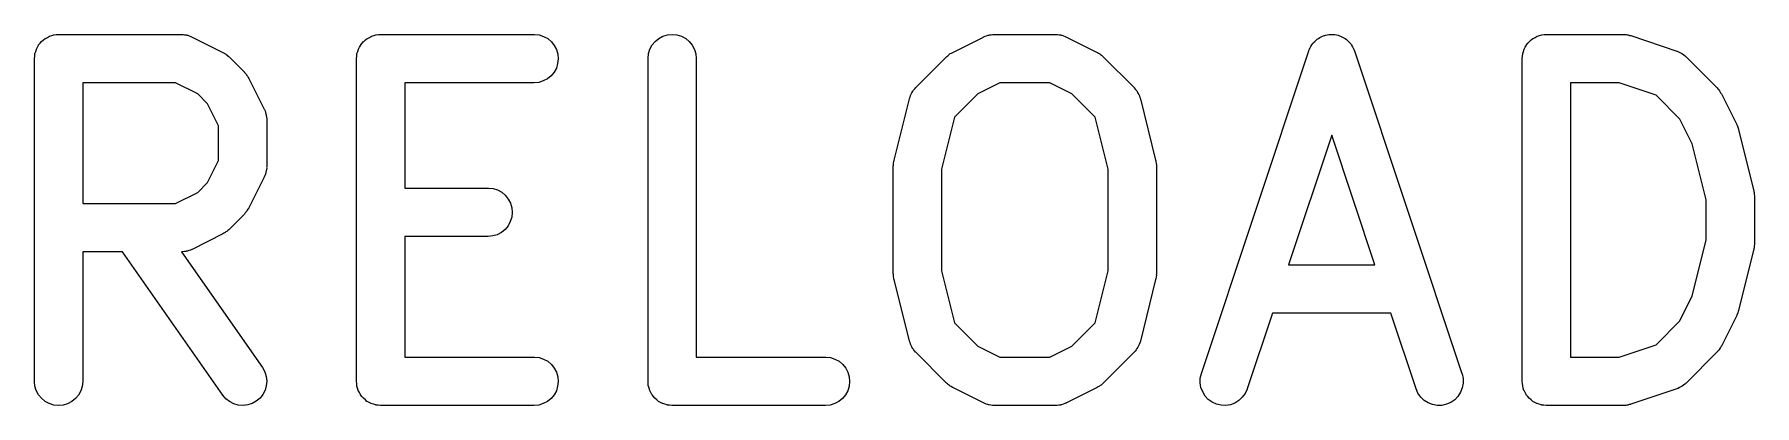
# Model space of a CAD drawing. Extents: x 55 to 222, y -110 to -60.
# Drawn here: x 211.21 to 221.89, y -108.93 to -106.63 of the extents above; entities that cross this region are included whole.
import ezdxf

# ---------------------------------------------------------------- set-up
doc = ezdxf.new("R2010")
doc.units = 0
doc.layers.add('BLACK', color=7, linetype='CONTINUOUS')

msp = doc.modelspace()

# ---------------------------------------------------------------- linework, layer by layer
at = {"layer": 'BLACK', "linetype": 'CONTINUOUS'}
for p, q in [((211.226, -106.708), (211.233, -106.696)), ((211.233, -106.695), (211.242, -106.684)), ((211.233, -106.696), (211.233, -106.695)), ((211.233, -106.695), (211.233, -106.695)), ((211.242, -106.684), (211.251, -106.673)), ((211.251, -106.673), (211.252, -106.673)), ((211.252, -106.673), (211.263, -106.664)), ((211.252, -106.673), (211.252, -106.673)), ((211.263, -106.664), (211.274, -106.655)), ((211.274, -106.655), (211.275, -106.655)), ((211.275, -106.654), (211.288, -106.648)), ((211.275, -106.655), (211.275, -106.654)), ((211.288, -106.648), (211.3, -106.641)), ((211.3, -106.641), (211.3, -106.641)), ((211.3, -106.641), (211.301, -106.641)), ((211.301, -106.641), (211.315, -106.637)), ((211.315, -106.637), (211.328, -106.633)), ((211.328, -106.633), (211.329, -106.633)), ((211.329, -106.632), (211.343, -106.631)), ((211.329, -106.633), (211.329, -106.632)), ((211.343, -106.631), (211.357, -106.63)), ((211.357, -106.63), (212.119, -106.63)), ((212.119, -106.63), (212.121, -106.63)), ((212.121, -106.63), (212.126, -106.63)), ((212.126, -106.63), (212.13, -106.63)), ((212.13, -106.63), (212.14, -106.632)), ((212.14, -106.632), (212.15, -106.633)), ((212.15, -106.633), (212.154, -106.634)), ((212.154, -106.634), (212.159, -106.635)), ((212.159, -106.635), (212.168, -106.639)), ((212.168, -106.639), (212.178, -106.642)), ((212.178, -106.642), (212.182, -106.644)), ((212.182, -106.644), (212.186, -106.646)), ((212.186, -106.646), (212.377, -106.741)), ((213.226, -106.708), (213.233, -106.696)), ((213.233, -106.695), (213.242, -106.684)), ((213.233, -106.696), (213.233, -106.695)), ((213.233, -106.695), (213.233, -106.695)), ((213.242, -106.684), (213.251, -106.673)), ((213.251, -106.673), (213.252, -106.673)), ((213.252, -106.673), (213.263, -106.664)), ((213.252, -106.673), (213.252, -106.673)), ((213.263, -106.664), (213.274, -106.655)), ((213.274, -106.655), (213.275, -106.655)), ((213.275, -106.654), (213.288, -106.648)), ((213.275, -106.655), (213.275, -106.654)), ((213.288, -106.648), (213.3, -106.641)), ((213.3, -106.641), (213.3, -106.641)), ((213.3, -106.641), (213.301, -106.641)), ((213.301, -106.641), (213.315, -106.637)), ((213.315, -106.637), (213.328, -106.633)), ((213.328, -106.633), (213.329, -106.633)), ((213.329, -106.632), (213.343, -106.631)), ((213.329, -106.633), (213.329, -106.632)), ((213.343, -106.631), (213.357, -106.63)), ((213.357, -106.63), (214.31, -106.63)), ((214.31, -106.63), (214.312, -106.63)), ((214.312, -106.63), (214.341, -106.633)), ((214.341, -106.633), (214.369, -106.642)), ((214.369, -106.642), (214.394, -106.656)), ((214.394, -106.656), (214.417, -106.675)), ((214.417, -106.675), (214.435, -106.698)), ((214.435, -106.698), (214.449, -106.724)), ((215.029, -106.721), (215.043, -106.695)), ((215.043, -106.695), (215.062, -106.673)), ((215.062, -106.673), (215.085, -106.654)), ((215.085, -106.654), (215.11, -106.641)), ((215.11, -106.641), (215.139, -106.632)), ((215.139, -106.632), (215.168, -106.63)), ((215.168, -106.63), (215.197, -106.633)), ((215.197, -106.633), (215.225, -106.641)), ((215.225, -106.641), (215.251, -106.655)), ((215.251, -106.655), (215.273, -106.674)), ((215.273, -106.674), (215.292, -106.697)), ((215.292, -106.697), (215.305, -106.723)), ((216.909, -106.741), (217.1, -106.646)), ((217.1, -106.646), (217.101, -106.645)), ((217.101, -106.645), (217.106, -106.643)), ((217.106, -106.643), (217.11, -106.641)), ((217.11, -106.641), (217.119, -106.638)), ((217.119, -106.638), (217.129, -106.635)), ((217.129, -106.635), (217.133, -106.634)), ((217.133, -106.634), (217.138, -106.633)), ((217.138, -106.633), (217.148, -106.632)), ((217.148, -106.632), (217.158, -106.63)), ((217.158, -106.63), (217.162, -106.63)), ((217.162, -106.63), (217.167, -106.63)), ((217.167, -106.63), (217.548, -106.63)), ((217.548, -106.63), (217.55, -106.63)), ((217.55, -106.63), (217.554, -106.63)), ((217.554, -106.63), (217.559, -106.63)), ((217.559, -106.63), (217.569, -106.632)), ((217.569, -106.632), (217.579, -106.633)), ((217.579, -106.633), (217.583, -106.634)), ((217.583, -106.634), (217.587, -106.635)), ((217.587, -106.635), (217.597, -106.639)), ((217.597, -106.639), (217.607, -106.642)), ((217.607, -106.642), (217.611, -106.644)), ((217.611, -106.644), (217.615, -106.646)), ((217.615, -106.646), (217.805, -106.741)), ((219.133, -106.704), (219.139, -106.695)), ((219.139, -106.695), (219.144, -106.687)), ((219.144, -106.687), (219.147, -106.684)), ((219.147, -106.684), (219.15, -106.68)), ((219.15, -106.68), (219.157, -106.673)), ((219.157, -106.673), (219.165, -106.666)), ((219.165, -106.666), (219.168, -106.663)), ((219.168, -106.663), (219.171, -106.66)), ((219.171, -106.66), (219.18, -106.655)), ((219.18, -106.655), (219.189, -106.649)), ((219.189, -106.649), (219.193, -106.647)), ((219.193, -106.647), (219.196, -106.645)), ((219.196, -106.645), (219.206, -106.641)), ((219.206, -106.641), (219.215, -106.637)), ((219.215, -106.637), (219.22, -106.636)), ((219.22, -106.636), (219.224, -106.635)), ((219.224, -106.635), (219.234, -106.633)), ((219.234, -106.633), (219.244, -106.631)), ((219.244, -106.631), (219.248, -106.631)), ((219.248, -106.631), (219.253, -106.63)), ((219.253, -106.63), (219.263, -106.63)), ((219.263, -106.63), (219.273, -106.63)), ((219.273, -106.63), (219.278, -106.631)), ((219.278, -106.631), (219.282, -106.631)), ((219.282, -106.631), (219.292, -106.633)), ((219.292, -106.633), (219.302, -106.635)), ((219.302, -106.635), (219.306, -106.637)), ((219.306, -106.637), (219.31, -106.638)), ((219.31, -106.638), (219.32, -106.642)), ((219.32, -106.642), (219.329, -106.646)), ((219.329, -106.646), (219.333, -106.648)), ((219.333, -106.648), (219.337, -106.65)), ((219.337, -106.65), (219.345, -106.656)), ((219.345, -106.656), (219.354, -106.662)), ((219.354, -106.662), (219.357, -106.664)), ((219.357, -106.664), (219.361, -106.667)), ((219.361, -106.667), (219.368, -106.675)), ((219.368, -106.675), (219.375, -106.682)), ((219.375, -106.682), (219.378, -106.685)), ((219.378, -106.685), (219.381, -106.688)), ((219.381, -106.688), (219.386, -106.697)), ((219.386, -106.697), (219.392, -106.706)), ((220.464, -106.708), (220.471, -106.696)), ((220.471, -106.695), (220.481, -106.684)), ((220.471, -106.696), (220.471, -106.695)), ((220.471, -106.695), (220.471, -106.695)), ((220.481, -106.684), (220.49, -106.673)), ((220.49, -106.673), (220.501, -106.664)), ((220.49, -106.673), (220.49, -106.673)), ((220.49, -106.673), (220.49, -106.673)), ((220.501, -106.664), (220.512, -106.655)), ((220.512, -106.655), (220.513, -106.655)), ((220.513, -106.654), (220.526, -106.648)), ((220.513, -106.655), (220.513, -106.654)), ((220.526, -106.648), (220.538, -106.641)), ((220.538, -106.641), (220.539, -106.641)), ((220.539, -106.641), (220.553, -106.637)), ((220.539, -106.641), (220.539, -106.641)), ((220.553, -106.637), (220.566, -106.633)), ((220.566, -106.633), (220.567, -106.633)), ((220.567, -106.632), (220.581, -106.631)), ((220.567, -106.633), (220.567, -106.632)), ((220.581, -106.631), (220.595, -106.63)), ((220.595, -106.63), (221.071, -106.63)), ((221.071, -106.63), (221.074, -106.63)), ((221.074, -106.63), (221.082, -106.631)), ((221.082, -106.631), (221.09, -106.631)), ((221.09, -106.631), (221.096, -106.632)), ((221.096, -106.632), (221.103, -106.633)), ((221.103, -106.633), (221.111, -106.636)), ((221.111, -106.636), (221.119, -106.637)), ((221.119, -106.637), (221.405, -106.733)), ((211.207, -106.778), (211.209, -106.764)), ((211.207, -106.779), (211.207, -106.778)), ((211.207, -106.78), (211.207, -106.779)), ((211.207, -106.779), (211.207, -106.779)), ((211.207, -106.779), (211.207, -106.779)), ((211.207, -108.78), (211.207, -106.78)), ((211.209, -106.764), (211.21, -106.75)), ((211.21, -106.749), (211.215, -106.735)), ((211.21, -106.75), (211.21, -106.749)), ((211.21, -106.749), (211.21, -106.749)), ((211.215, -106.735), (211.219, -106.722)), ((211.219, -106.721), (211.226, -106.708)), ((211.219, -106.722), (211.219, -106.721)), ((211.219, -106.721), (211.219, -106.721)), ((212.377, -106.741), (212.378, -106.742)), ((212.378, -106.742), (212.386, -106.746)), ((212.386, -106.746), (212.393, -106.75)), ((212.393, -106.75), (212.398, -106.754)), ((212.398, -106.754), (212.403, -106.758)), ((212.403, -106.758), (212.409, -106.764)), ((212.409, -106.764), (212.416, -106.769)), ((212.416, -106.769), (212.511, -106.864)), ((213.207, -106.778), (213.209, -106.764)), ((213.207, -106.779), (213.207, -106.778)), ((213.207, -106.78), (213.207, -106.779)), ((213.207, -106.779), (213.207, -106.779)), ((213.207, -106.779), (213.207, -106.779)), ((213.207, -108.78), (213.207, -106.78)), ((213.209, -106.764), (213.21, -106.75)), ((213.21, -106.749), (213.215, -106.735)), ((213.21, -106.75), (213.21, -106.749)), ((213.21, -106.749), (213.21, -106.749)), ((213.215, -106.735), (213.219, -106.722)), ((213.219, -106.721), (213.226, -106.708)), ((213.219, -106.722), (213.219, -106.721)), ((213.219, -106.721), (213.219, -106.721)), ((214.456, -106.81), (214.448, -106.838)), ((214.449, -106.724), (214.457, -106.752)), ((214.46, -106.781), (214.456, -106.81)), ((214.457, -106.752), (214.46, -106.781)), ((215.017, -106.778), (215.02, -106.749)), ((215.017, -106.78), (215.017, -106.778)), ((215.017, -108.78), (215.017, -106.78)), ((215.02, -106.749), (215.029, -106.721)), ((215.305, -106.723), (215.314, -106.751)), ((215.314, -106.751), (215.317, -106.78)), ((215.317, -106.78), (215.317, -108.63)), ((216.68, -106.959), (216.87, -106.769)), ((216.87, -106.769), (216.872, -106.767)), ((216.872, -106.767), (216.878, -106.762)), ((216.878, -106.762), (216.884, -106.756)), ((216.884, -106.756), (216.89, -106.753)), ((216.89, -106.753), (216.894, -106.749)), ((216.894, -106.749), (216.902, -106.745)), ((216.902, -106.745), (216.909, -106.741)), ((217.805, -106.741), (217.807, -106.742)), ((217.807, -106.742), (217.814, -106.746)), ((217.814, -106.746), (217.822, -106.75)), ((217.822, -106.75), (217.826, -106.754)), ((217.826, -106.754), (217.832, -106.758)), ((217.832, -106.758), (217.838, -106.764)), ((217.838, -106.764), (217.844, -106.769)), ((217.844, -106.769), (218.035, -106.959)), ((218.453, -108.732), (219.12, -106.732)), ((219.12, -106.73), (219.125, -106.721)), ((219.12, -106.732), (219.12, -106.73)), ((219.125, -106.721), (219.128, -106.711)), ((219.128, -106.711), (219.131, -106.708)), ((219.131, -106.708), (219.133, -106.704)), ((219.392, -106.706), (219.394, -106.71)), ((219.394, -106.71), (219.396, -106.713)), ((219.396, -106.713), (219.4, -106.723)), ((219.4, -106.723), (219.404, -106.732)), ((219.404, -106.732), (220.071, -108.732)), ((220.445, -106.778), (220.447, -106.764)), ((220.445, -106.779), (220.445, -106.778)), ((220.445, -106.78), (220.445, -106.779)), ((220.445, -106.779), (220.445, -106.779)), ((220.445, -106.779), (220.445, -106.779)), ((220.445, -108.78), (220.445, -106.78)), ((220.447, -106.764), (220.448, -106.75)), ((220.448, -106.75), (220.448, -106.749)), ((220.448, -106.749), (220.449, -106.749)), ((220.449, -106.749), (220.453, -106.735)), ((220.453, -106.735), (220.457, -106.722)), ((220.457, -106.721), (220.464, -106.708)), ((220.457, -106.722), (220.457, -106.721)), ((220.457, -106.721), (220.457, -106.721)), ((221.405, -106.733), (221.407, -106.733)), ((221.407, -106.733), (221.411, -106.735)), ((221.411, -106.735), (221.415, -106.737)), ((221.415, -106.737), (221.424, -106.741)), ((221.424, -106.741), (221.433, -106.746)), ((221.433, -106.746), (221.437, -106.748)), ((221.437, -106.748), (221.441, -106.75)), ((221.441, -106.75), (221.449, -106.757)), ((221.449, -106.757), (221.457, -106.763)), ((221.457, -106.763), (221.46, -106.766)), ((221.46, -106.766), (221.463, -106.769)), ((221.463, -106.769), (221.654, -106.959)), ((212.511, -106.864), (212.512, -106.866)), ((212.512, -106.866), (212.518, -106.872)), ((212.518, -106.872), (212.523, -106.878)), ((212.523, -106.878), (212.527, -106.884)), ((212.527, -106.884), (212.531, -106.889)), ((212.531, -106.889), (212.534, -106.896)), ((212.534, -106.896), (212.539, -106.903)), ((212.539, -106.903), (212.634, -107.094)), ((214.393, -106.905), (214.367, -106.918)), ((214.415, -106.886), (214.393, -106.905)), ((214.434, -106.864), (214.415, -106.886)), ((214.448, -106.838), (214.434, -106.864)), ((211.507, -106.93), (211.507, -107.677)), ((212.084, -106.93), (211.507, -106.93)), ((212.221, -106.998), (212.084, -106.93)), ((212.281, -107.059), (212.221, -106.998)), ((214.31, -106.93), (213.507, -106.93)), ((213.507, -106.93), (213.507, -107.582)), ((214.339, -106.927), (214.31, -106.93)), ((214.367, -106.918), (214.339, -106.927)), ((216.641, -107.027), (216.644, -107.018)), ((216.644, -107.018), (216.647, -107.008)), ((216.647, -107.008), (216.649, -107.004)), ((216.649, -107.004), (216.651, -107)), ((216.651, -107), (216.656, -106.991)), ((216.656, -106.991), (216.661, -106.982)), ((216.661, -106.982), (216.664, -106.979)), ((216.664, -106.979), (216.666, -106.975)), ((216.666, -106.975), (216.673, -106.967)), ((216.673, -106.967), (216.68, -106.959)), ((217.065, -106.998), (216.921, -107.142)), ((217.202, -106.93), (217.065, -106.998)), ((217.512, -106.93), (217.202, -106.93)), ((217.649, -106.998), (217.512, -106.93)), ((217.793, -107.142), (217.649, -106.998)), ((218.035, -106.959), (218.036, -106.961)), ((218.036, -106.961), (218.042, -106.969)), ((218.042, -106.969), (218.049, -106.976)), ((218.049, -106.976), (218.052, -106.98)), ((218.052, -106.98), (218.054, -106.984)), ((218.054, -106.984), (218.059, -106.993)), ((218.059, -106.993), (218.064, -107.002)), ((218.064, -107.002), (218.066, -107.006)), ((218.066, -107.006), (218.068, -107.01)), ((218.068, -107.01), (218.071, -107.02)), ((218.071, -107.02), (218.074, -107.029)), ((220.745, -106.93), (220.745, -108.63)), ((221.047, -106.93), (220.745, -106.93)), ((221.276, -107.006), (221.047, -106.93)), ((221.424, -107.154), (221.276, -107.006)), ((221.654, -106.959), (221.655, -106.961)), ((221.655, -106.961), (221.66, -106.967)), ((221.66, -106.967), (221.666, -106.974)), ((221.666, -106.974), (221.67, -106.979)), ((221.67, -106.979), (221.673, -106.984)), ((221.673, -106.984), (221.677, -106.991)), ((221.677, -106.991), (221.682, -106.998)), ((221.682, -106.998), (221.777, -107.189)), ((212.35, -107.196), (212.281, -107.059)), ((212.634, -107.094), (212.635, -107.096)), ((212.635, -107.096), (212.637, -107.1)), ((212.637, -107.1), (212.639, -107.104)), ((212.639, -107.104), (212.642, -107.113)), ((212.642, -107.113), (212.645, -107.123)), ((212.645, -107.123), (212.646, -107.127)), ((212.646, -107.127), (212.647, -107.132)), ((216.545, -107.41), (216.64, -107.029)), ((216.64, -107.029), (216.641, -107.027)), ((218.074, -107.029), (218.169, -107.41)), ((212.35, -107.411), (212.35, -107.196)), ((212.647, -107.132), (212.648, -107.142)), ((212.648, -107.142), (212.65, -107.152)), ((212.65, -107.152), (212.65, -107.156)), ((212.65, -107.156), (212.65, -107.161)), ((212.65, -107.161), (212.65, -107.446)), ((216.921, -107.142), (216.84, -107.465)), ((217.874, -107.465), (217.793, -107.142)), ((221.501, -107.308), (221.424, -107.154)), ((221.777, -107.189), (221.778, -107.191)), ((221.778, -107.191), (221.778, -107.191)), ((221.778, -107.191), (221.779, -107.192)), ((221.779, -107.192), (221.783, -107.205)), ((221.783, -107.205), (221.788, -107.218)), ((221.788, -107.218), (221.788, -107.219)), ((221.788, -107.219), (221.788, -107.22)), ((221.788, -107.22), (221.884, -107.601)), ((219.262, -107.254), (218.994, -108.058)), ((219.53, -108.058), (219.262, -107.254)), ((221.588, -107.655), (221.501, -107.308)), ((212.281, -107.548), (212.35, -107.411)), ((212.65, -107.449), (212.649, -107.453)), ((212.65, -107.446), (212.65, -107.449)), ((216.54, -107.444), (216.541, -107.442)), ((216.54, -107.446), (216.54, -107.444)), ((216.54, -108.113), (216.54, -107.446)), ((216.541, -107.439), (216.542, -107.427)), ((216.541, -107.442), (216.541, -107.439)), ((216.542, -107.427), (216.544, -107.415)), ((216.544, -107.415), (216.545, -107.413)), ((216.545, -107.413), (216.545, -107.41)), ((218.169, -107.41), (218.17, -107.412)), ((218.17, -107.412), (218.17, -107.415)), ((218.17, -107.415), (218.171, -107.417)), ((218.171, -107.417), (218.172, -107.429)), ((218.172, -107.429), (218.174, -107.441)), ((218.174, -107.441), (218.174, -107.444)), ((218.174, -107.444), (218.174, -107.446)), ((218.174, -107.446), (218.174, -108.113)), ((212.221, -107.609), (212.281, -107.548)), ((212.634, -107.514), (212.539, -107.704)), ((212.636, -107.509), (212.634, -107.514)), ((212.638, -107.506), (212.636, -107.509)), ((212.641, -107.496), (212.638, -107.506)), ((212.645, -107.486), (212.641, -107.496)), ((212.647, -107.478), (212.645, -107.482)), ((212.645, -107.482), (212.645, -107.486)), ((212.648, -107.467), (212.647, -107.478)), ((212.65, -107.457), (212.648, -107.467)), ((212.649, -107.453), (212.65, -107.457)), ((216.84, -107.465), (216.84, -108.095)), ((217.874, -108.095), (217.874, -107.465)), ((212.084, -107.677), (212.221, -107.609)), ((213.507, -107.582), (214.024, -107.582)), ((214.024, -107.582), (214.026, -107.582)), ((214.026, -107.582), (214.055, -107.585)), ((214.055, -107.585), (214.083, -107.594)), ((214.083, -107.594), (214.109, -107.608)), ((214.109, -107.608), (214.131, -107.627)), ((214.131, -107.627), (214.149, -107.65)), ((214.149, -107.65), (214.163, -107.676)), ((221.588, -107.904), (221.588, -107.655)), ((221.884, -107.601), (221.884, -107.603)), ((221.884, -107.603), (221.884, -107.605)), ((221.884, -107.605), (221.885, -107.608)), ((221.885, -107.608), (221.886, -107.62)), ((221.886, -107.62), (221.888, -107.632)), ((221.888, -107.632), (221.888, -107.634)), ((221.888, -107.634), (221.888, -107.637)), ((221.888, -107.637), (221.888, -107.923)), ((211.507, -107.677), (212.084, -107.677)), ((212.511, -107.743), (212.416, -107.838)), ((212.516, -107.736), (212.511, -107.743)), ((212.522, -107.73), (212.516, -107.736)), ((212.525, -107.725), (212.522, -107.73)), ((212.529, -107.72), (212.525, -107.725)), ((212.533, -107.713), (212.529, -107.72)), ((212.538, -107.706), (212.533, -107.713)), ((212.539, -107.704), (212.538, -107.706)), ((214.171, -107.762), (214.162, -107.79)), ((214.163, -107.676), (214.171, -107.704)), ((214.171, -107.704), (214.174, -107.733)), ((214.174, -107.733), (214.171, -107.762)), ((212.377, -107.866), (212.186, -107.962)), ((212.384, -107.862), (212.377, -107.866)), ((212.391, -107.858), (212.384, -107.862)), ((212.396, -107.854), (212.391, -107.858)), ((212.401, -107.851), (212.396, -107.854)), ((212.408, -107.845), (212.401, -107.851)), ((212.414, -107.84), (212.408, -107.845)), ((212.416, -107.838), (212.414, -107.84)), ((214.081, -107.871), (214.053, -107.879)), ((214.107, -107.857), (214.081, -107.871)), ((214.13, -107.839), (214.107, -107.857)), ((214.148, -107.816), (214.13, -107.839)), ((214.162, -107.79), (214.148, -107.816)), ((211.755, -107.977), (211.507, -107.977)), ((211.507, -107.977), (211.507, -108.78)), ((212.377, -108.866), (211.755, -107.977)), ((212.123, -107.977), (212.121, -107.977)), ((212.121, -107.977), (212.623, -108.694)), ((212.128, -107.977), (212.123, -107.977)), ((212.138, -107.976), (212.128, -107.977)), ((212.148, -107.975), (212.138, -107.976)), ((212.152, -107.973), (212.148, -107.975)), ((212.157, -107.973), (212.152, -107.973)), ((212.166, -107.969), (212.157, -107.973)), ((212.176, -107.966), (212.166, -107.969)), ((212.18, -107.964), (212.176, -107.966)), ((212.184, -107.962), (212.18, -107.964)), ((212.186, -107.962), (212.184, -107.962)), ((214.024, -107.882), (213.507, -107.882)), ((213.507, -107.882), (213.507, -108.63)), ((214.053, -107.879), (214.024, -107.882)), ((221.501, -108.251), (221.588, -107.904)), ((221.884, -107.959), (221.788, -108.34)), ((221.885, -107.954), (221.884, -107.956)), ((221.884, -107.956), (221.884, -107.959)), ((221.886, -107.942), (221.885, -107.954)), ((221.888, -107.93), (221.886, -107.942)), ((221.888, -107.923), (221.888, -107.925)), ((221.888, -107.925), (221.888, -107.927)), ((221.888, -107.927), (221.888, -107.93)), ((218.994, -108.058), (219.53, -108.058)), ((216.541, -108.116), (216.54, -108.113)), ((216.541, -108.118), (216.541, -108.116)), ((216.542, -108.13), (216.541, -108.118)), ((216.543, -108.142), (216.542, -108.13)), ((216.544, -108.145), (216.543, -108.142)), ((216.544, -108.147), (216.544, -108.145)), ((216.545, -108.149), (216.544, -108.147)), ((216.64, -108.53), (216.545, -108.149)), ((216.84, -108.095), (216.921, -108.417)), ((217.793, -108.417), (217.874, -108.095)), ((218.169, -108.149), (218.074, -108.53)), ((218.17, -108.147), (218.169, -108.149)), ((218.171, -108.144), (218.17, -108.147)), ((218.172, -108.132), (218.171, -108.144)), ((218.174, -108.121), (218.172, -108.132)), ((218.174, -108.115), (218.173, -108.118)), ((218.173, -108.118), (218.174, -108.121)), ((218.174, -108.113), (218.174, -108.115)), ((221.424, -108.405), (221.501, -108.251)), ((218.894, -108.358), (218.738, -108.827)), ((219.63, -108.358), (218.894, -108.358)), ((219.786, -108.827), (219.63, -108.358)), ((221.276, -108.553), (221.424, -108.405)), ((221.777, -108.371), (221.682, -108.561)), ((221.778, -108.369), (221.777, -108.37)), ((221.777, -108.37), (221.777, -108.371)), ((221.783, -108.356), (221.778, -108.369)), ((221.787, -108.343), (221.783, -108.356)), ((221.788, -108.343), (221.787, -108.343)), ((221.788, -108.34), (221.788, -108.342)), ((221.788, -108.342), (221.788, -108.343)), ((216.921, -108.417), (217.065, -108.561)), ((217.649, -108.561), (217.793, -108.417)), ((216.644, -108.54), (216.64, -108.53)), ((216.646, -108.55), (216.644, -108.54)), ((216.649, -108.554), (216.646, -108.55)), ((216.65, -108.558), (216.649, -108.554)), ((216.655, -108.567), (216.65, -108.558)), ((216.66, -108.576), (216.655, -108.567)), ((216.663, -108.579), (216.66, -108.576)), ((216.665, -108.583), (216.663, -108.579)), ((216.672, -108.591), (216.665, -108.583)), ((216.678, -108.599), (216.672, -108.591)), ((216.68, -108.6), (216.678, -108.599)), ((216.87, -108.791), (216.68, -108.6)), ((217.065, -108.561), (217.202, -108.63)), ((217.512, -108.63), (217.649, -108.561)), ((218.035, -108.6), (217.844, -108.791)), ((218.041, -108.592), (218.035, -108.6)), ((218.048, -108.585), (218.041, -108.592)), ((218.05, -108.581), (218.048, -108.585)), ((218.053, -108.577), (218.05, -108.581)), ((218.058, -108.569), (218.053, -108.577)), ((218.063, -108.56), (218.058, -108.569)), ((218.065, -108.556), (218.063, -108.56)), ((218.067, -108.552), (218.065, -108.556)), ((218.07, -108.542), (218.067, -108.552)), ((218.074, -108.532), (218.07, -108.542)), ((218.074, -108.53), (218.074, -108.532)), ((221.047, -108.63), (221.276, -108.553)), ((221.654, -108.6), (221.463, -108.791)), ((221.659, -108.594), (221.654, -108.6)), ((221.665, -108.588), (221.659, -108.594)), ((221.668, -108.582), (221.665, -108.588)), ((221.672, -108.577), (221.668, -108.582)), ((221.676, -108.57), (221.672, -108.577)), ((221.681, -108.563), (221.676, -108.57)), ((221.682, -108.561), (221.681, -108.563)), ((212.623, -108.694), (212.624, -108.695)), ((212.624, -108.695), (212.638, -108.721)), ((212.638, -108.721), (212.647, -108.749)), ((213.507, -108.63), (214.31, -108.63)), ((214.31, -108.63), (214.312, -108.63)), ((214.312, -108.63), (214.341, -108.633)), ((214.341, -108.633), (214.369, -108.642)), ((214.369, -108.642), (214.394, -108.656)), ((214.394, -108.656), (214.417, -108.675)), ((214.417, -108.675), (214.435, -108.698)), ((214.435, -108.698), (214.449, -108.724)), ((214.449, -108.724), (214.457, -108.752)), ((215.317, -108.63), (216.119, -108.63)), ((216.119, -108.63), (216.121, -108.63)), ((216.121, -108.63), (216.15, -108.633)), ((216.15, -108.633), (216.178, -108.642)), ((216.178, -108.642), (216.204, -108.656)), ((216.204, -108.656), (216.226, -108.675)), ((216.226, -108.675), (216.245, -108.698)), ((216.245, -108.698), (216.258, -108.724)), ((216.258, -108.724), (216.266, -108.752)), ((217.202, -108.63), (217.512, -108.63)), ((218.446, -108.761), (218.453, -108.732)), ((220.071, -108.732), (220.072, -108.734)), ((220.745, -108.63), (221.047, -108.63)), ((211.21, -108.809), (211.207, -108.78)), ((211.218, -108.837), (211.21, -108.809)), ((211.232, -108.863), (211.218, -108.837)), ((211.495, -108.839), (211.481, -108.865)), ((211.504, -108.811), (211.495, -108.839)), ((211.507, -108.782), (211.504, -108.811)), ((211.507, -108.78), (211.507, -108.782)), ((212.639, -108.835), (212.626, -108.861)), ((212.647, -108.807), (212.639, -108.835)), ((212.647, -108.749), (212.65, -108.778)), ((212.65, -108.778), (212.647, -108.807)), ((213.209, -108.794), (213.207, -108.78)), ((213.21, -108.808), (213.209, -108.794)), ((213.21, -108.809), (213.21, -108.808)), ((213.21, -108.808), (213.21, -108.808)), ((213.214, -108.822), (213.21, -108.809)), ((213.218, -108.836), (213.214, -108.822)), ((213.218, -108.837), (213.218, -108.836)), ((213.218, -108.836), (213.218, -108.836)), ((213.225, -108.849), (213.218, -108.837)), ((214.448, -108.838), (214.434, -108.864)), ((214.456, -108.81), (214.448, -108.838)), ((214.46, -108.781), (214.456, -108.81)), ((214.457, -108.752), (214.46, -108.781)), ((215.018, -108.794), (215.017, -108.78)), ((215.019, -108.808), (215.018, -108.794)), ((215.02, -108.809), (215.019, -108.808)), ((215.019, -108.808), (215.019, -108.808)), ((215.024, -108.822), (215.02, -108.809)), ((215.028, -108.836), (215.024, -108.822)), ((215.028, -108.837), (215.028, -108.836)), ((215.028, -108.836), (215.028, -108.836)), ((215.035, -108.849), (215.028, -108.837)), ((216.257, -108.838), (216.243, -108.864)), ((216.266, -108.81), (216.257, -108.838)), ((216.266, -108.752), (216.269, -108.781)), ((216.269, -108.781), (216.266, -108.81)), ((216.877, -108.796), (216.87, -108.791)), ((216.883, -108.802), (216.877, -108.796)), ((216.888, -108.805), (216.883, -108.802)), ((216.893, -108.809), (216.888, -108.805)), ((216.9, -108.813), (216.893, -108.809)), ((216.907, -108.818), (216.9, -108.813)), ((216.909, -108.819), (216.907, -108.818)), ((217.1, -108.914), (216.909, -108.819)), ((217.805, -108.819), (217.615, -108.914)), ((217.812, -108.814), (217.805, -108.819)), ((217.82, -108.81), (217.812, -108.814)), ((217.825, -108.806), (217.82, -108.81)), ((217.83, -108.803), (217.825, -108.806)), ((217.836, -108.797), (217.83, -108.803)), ((217.843, -108.792), (217.836, -108.797)), ((217.844, -108.791), (217.843, -108.792)), ((218.446, -108.79), (218.446, -108.761)), ((218.45, -108.819), (218.446, -108.79)), ((218.461, -108.846), (218.45, -108.819)), ((218.737, -108.829), (218.725, -108.856)), ((218.738, -108.827), (218.737, -108.829)), ((219.798, -108.854), (219.786, -108.827)), ((220.073, -108.821), (220.062, -108.848)), ((220.072, -108.734), (220.078, -108.763)), ((220.078, -108.792), (220.073, -108.821)), ((220.078, -108.763), (220.078, -108.792)), ((220.447, -108.794), (220.445, -108.78)), ((220.448, -108.808), (220.447, -108.794)), ((220.448, -108.809), (220.448, -108.808)), ((220.448, -108.808), (220.448, -108.808)), ((220.452, -108.822), (220.448, -108.809)), ((220.456, -108.836), (220.452, -108.822)), ((220.457, -108.837), (220.456, -108.836)), ((220.456, -108.836), (220.456, -108.836)), ((220.463, -108.849), (220.457, -108.837)), ((221.405, -108.827), (221.119, -108.922)), ((221.409, -108.825), (221.405, -108.827)), ((221.413, -108.824), (221.409, -108.825)), ((221.422, -108.819), (221.413, -108.824)), ((221.431, -108.815), (221.422, -108.819)), ((221.435, -108.812), (221.431, -108.815)), ((221.439, -108.81), (221.435, -108.812)), ((221.447, -108.804), (221.439, -108.81)), ((221.455, -108.798), (221.447, -108.804)), ((221.458, -108.795), (221.455, -108.798)), ((221.462, -108.792), (221.458, -108.795)), ((221.463, -108.791), (221.462, -108.792)), ((211.251, -108.885), (211.232, -108.863)), ((211.273, -108.904), (211.251, -108.885)), ((211.299, -108.918), (211.273, -108.904)), ((211.327, -108.927), (211.299, -108.918)), ((211.356, -108.93), (211.327, -108.927)), ((211.385, -108.927), (211.356, -108.93)), ((211.413, -108.919), (211.385, -108.927)), ((211.439, -108.905), (211.413, -108.919)), ((211.462, -108.887), (211.439, -108.905)), ((211.481, -108.865), (211.462, -108.887)), ((212.396, -108.888), (212.377, -108.866)), ((212.419, -108.906), (212.396, -108.888)), ((212.445, -108.919), (212.419, -108.906)), ((212.473, -108.927), (212.445, -108.919)), ((212.503, -108.93), (212.473, -108.927)), ((212.532, -108.926), (212.503, -108.93)), ((212.56, -108.917), (212.532, -108.926)), ((212.585, -108.903), (212.56, -108.917)), ((212.608, -108.884), (212.585, -108.903)), ((212.626, -108.861), (212.608, -108.884)), ((213.232, -108.862), (213.225, -108.849)), ((213.232, -108.863), (213.232, -108.862)), ((213.232, -108.862), (213.232, -108.862)), ((213.241, -108.874), (213.232, -108.863)), ((213.25, -108.885), (213.241, -108.874)), ((213.251, -108.885), (213.25, -108.885)), ((213.25, -108.885), (213.25, -108.885)), ((213.262, -108.894), (213.251, -108.885)), ((213.272, -108.904), (213.262, -108.894)), ((213.273, -108.904), (213.272, -108.904)), ((213.286, -108.911), (213.273, -108.904)), ((213.273, -108.904), (213.273, -108.904)), ((213.298, -108.918), (213.286, -108.911)), ((213.299, -108.918), (213.298, -108.918)), ((213.312, -108.922), (213.299, -108.918)), ((213.299, -108.918), (213.299, -108.918)), ((213.326, -108.926), (213.312, -108.922)), ((213.326, -108.927), (213.326, -108.926)), ((213.327, -108.927), (213.326, -108.927)), ((213.341, -108.928), (213.327, -108.927)), ((213.355, -108.93), (213.341, -108.928)), ((213.356, -108.93), (213.355, -108.93)), ((213.357, -108.93), (213.356, -108.93)), ((213.356, -108.93), (213.356, -108.93)), ((213.356, -108.93), (213.356, -108.93)), ((214.31, -108.93), (213.357, -108.93)), ((214.339, -108.927), (214.31, -108.93)), ((214.367, -108.918), (214.339, -108.927)), ((214.393, -108.905), (214.367, -108.918)), ((214.415, -108.886), (214.393, -108.905)), ((214.434, -108.864), (214.415, -108.886)), ((215.041, -108.862), (215.035, -108.849)), ((215.042, -108.863), (215.041, -108.862)), ((215.041, -108.862), (215.041, -108.862)), ((215.051, -108.874), (215.042, -108.863)), ((215.059, -108.885), (215.051, -108.874)), ((215.06, -108.885), (215.059, -108.885)), ((215.071, -108.894), (215.06, -108.885)), ((215.06, -108.885), (215.06, -108.885)), ((215.082, -108.904), (215.071, -108.894)), ((215.083, -108.904), (215.082, -108.904)), ((215.082, -108.904), (215.082, -108.904)), ((215.095, -108.911), (215.083, -108.904)), ((215.108, -108.918), (215.095, -108.911)), ((215.109, -108.918), (215.108, -108.918)), ((215.108, -108.918), (215.108, -108.918)), ((215.122, -108.922), (215.109, -108.918)), ((215.135, -108.926), (215.122, -108.922)), ((215.136, -108.927), (215.135, -108.926)), ((215.137, -108.927), (215.136, -108.927)), ((215.151, -108.928), (215.137, -108.927)), ((215.165, -108.93), (215.151, -108.928)), ((215.166, -108.93), (215.165, -108.93)), ((215.167, -108.93), (215.166, -108.93)), ((215.166, -108.93), (215.166, -108.93)), ((215.166, -108.93), (215.166, -108.93)), ((216.119, -108.93), (215.167, -108.93)), ((216.148, -108.927), (216.119, -108.93)), ((216.176, -108.918), (216.148, -108.927)), ((216.202, -108.905), (216.176, -108.918)), ((216.225, -108.886), (216.202, -108.905)), ((216.243, -108.864), (216.225, -108.886)), ((217.104, -108.916), (217.1, -108.914)), ((217.108, -108.918), (217.104, -108.916)), ((217.117, -108.921), (217.108, -108.918)), ((217.127, -108.924), (217.117, -108.921)), ((217.131, -108.925), (217.127, -108.924)), ((217.135, -108.926), (217.131, -108.925)), ((217.146, -108.928), (217.135, -108.926)), ((217.156, -108.929), (217.146, -108.928)), ((217.16, -108.929), (217.156, -108.929)), ((217.165, -108.93), (217.16, -108.929)), ((217.167, -108.93), (217.165, -108.93)), ((217.548, -108.93), (217.167, -108.93)), ((217.552, -108.929), (217.548, -108.93)), ((217.556, -108.93), (217.552, -108.929)), ((217.567, -108.928), (217.556, -108.93)), ((217.577, -108.927), (217.567, -108.928)), ((217.581, -108.926), (217.577, -108.927)), ((217.585, -108.925), (217.581, -108.926)), ((217.595, -108.921), (217.585, -108.925)), ((217.605, -108.918), (217.595, -108.921)), ((217.609, -108.916), (217.605, -108.918)), ((217.613, -108.915), (217.609, -108.916)), ((217.615, -108.914), (217.613, -108.915)), ((218.476, -108.871), (218.461, -108.846)), ((218.496, -108.893), (218.476, -108.871)), ((218.52, -108.91), (218.496, -108.893)), ((218.547, -108.922), (218.52, -108.91)), ((218.575, -108.928), (218.547, -108.922)), ((218.605, -108.929), (218.575, -108.928)), ((218.633, -108.925), (218.605, -108.929)), ((218.661, -108.915), (218.633, -108.925)), ((218.686, -108.899), (218.661, -108.915)), ((218.707, -108.879), (218.686, -108.899)), ((218.725, -108.856), (218.707, -108.879)), ((219.815, -108.878), (219.798, -108.854)), ((219.836, -108.898), (219.815, -108.878)), ((219.861, -108.914), (219.836, -108.898)), ((219.888, -108.924), (219.861, -108.914)), ((219.917, -108.929), (219.888, -108.924)), ((219.946, -108.929), (219.917, -108.929)), ((219.975, -108.922), (219.946, -108.929)), ((220.002, -108.911), (219.975, -108.922)), ((220.026, -108.894), (220.002, -108.911)), ((220.046, -108.873), (220.026, -108.894)), ((220.062, -108.848), (220.046, -108.873)), ((220.47, -108.862), (220.463, -108.849)), ((220.47, -108.863), (220.47, -108.862)), ((220.47, -108.862), (220.47, -108.862)), ((220.479, -108.874), (220.47, -108.863)), ((220.488, -108.885), (220.479, -108.874)), ((220.489, -108.885), (220.488, -108.885)), ((220.488, -108.885), (220.488, -108.885)), ((220.5, -108.894), (220.489, -108.885)), ((220.51, -108.904), (220.5, -108.894)), ((220.511, -108.904), (220.51, -108.904)), ((220.524, -108.911), (220.511, -108.904)), ((220.511, -108.904), (220.511, -108.904)), ((220.536, -108.918), (220.524, -108.911)), ((220.537, -108.918), (220.536, -108.918)), ((220.551, -108.922), (220.537, -108.918)), ((220.537, -108.918), (220.537, -108.918)), ((220.564, -108.926), (220.551, -108.922)), ((220.565, -108.927), (220.564, -108.926)), ((220.579, -108.928), (220.565, -108.927)), ((220.565, -108.927), (220.565, -108.927)), ((220.593, -108.93), (220.579, -108.928)), ((220.594, -108.93), (220.593, -108.93)), ((220.595, -108.93), (220.594, -108.93)), ((220.594, -108.93), (220.594, -108.93)), ((220.594, -108.93), (220.594, -108.93)), ((221.071, -108.93), (220.595, -108.93)), ((221.08, -108.929), (221.071, -108.93)), ((221.088, -108.929), (221.08, -108.929)), ((221.094, -108.928), (221.088, -108.929)), ((221.101, -108.927), (221.094, -108.928)), ((221.109, -108.924), (221.101, -108.927)), ((221.117, -108.923), (221.109, -108.924)), ((221.119, -108.922), (221.117, -108.923))]:
    msp.add_line(p, q, dxfattribs=at)

doc.saveas('drawing.dxf')
